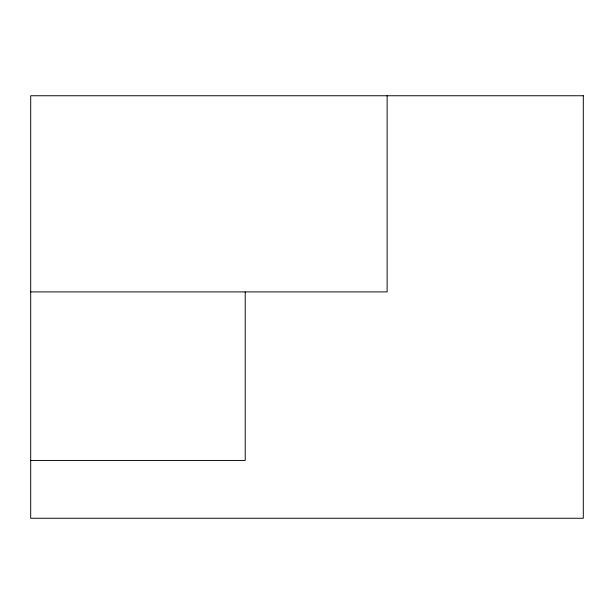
<?xml version="1.0" encoding="UTF-8"?>
<svg xmlns="http://www.w3.org/2000/svg" width="614" height="614" viewBox="0 0 614 614"><rect width="100%" height="100%" fill="white"/><g stroke="black" fill="none" stroke-linecap="round" stroke-linejoin="round"><path stroke-width="0.92" d="M30.7 291.911L387.135 291.911L387.135 95.746M30.7 460.446L245.224 460.446L245.224 291.911M583.3 95.746L30.7 95.746L30.7 518.254L583.3 518.254L583.3 95.746"/></g></svg>
